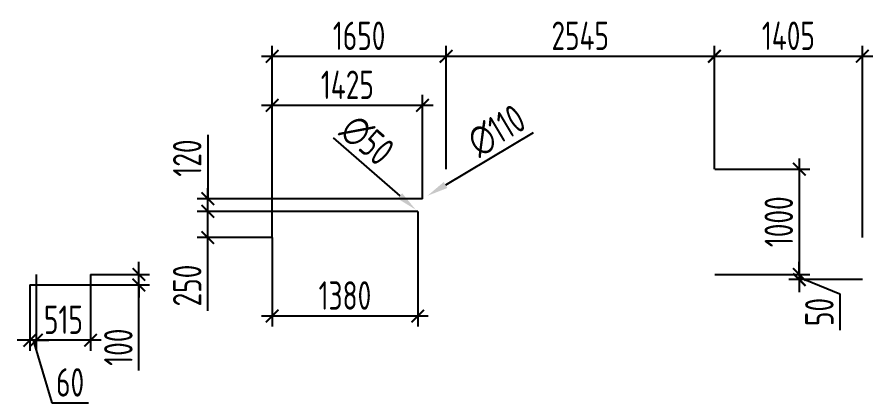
# Model space of a CAD drawing. Header units: millimetres. Extents: x -346952 to 536090, y 55086 to 131231.
# Drawn here: x 55422 to 63542, y 117230 to 120894 of the extents above; entities that cross this region are included whole.
import ezdxf

# ---------------------------------------------------------------- set-up
doc = ezdxf.new("R2010")
doc.units = ezdxf.units.MM
doc.layers.add('РАЗМЕРЫ КРОВЛИ ОВ', color=204, linetype='Continuous')
doc.layers.get('0').off()
doc.styles.add('ISOCPEUR', font='isocpeur.ttf', dxfattribs={"width": 0.7})
doc.dimstyles.new('R_100', dxfattribs={"dimtxt": 270, "dimasz": 120, "dimexe": 100, "dimexo": 0, "dimgap": 60, "dimtad": 1, "dimdec": 0, "dimrnd": 5, "dimzin": 0, "dimdsep": 46, "dimtxsty": 'ISOCPEUR', "dimblk": 'ARCHTICK', "dimcen": 0, "dimdle": 100, "dimclrd": 256, "dimclre": 256, "dimclrt": 256, "dimadec": 0, "dimazin": 0, "dimtfac": 2, "dimtdec": 0, "dimtofl": 0, "dimtmove": 1, "dimatfit": 3, "dimfxl": 1, "dimtvp": 3, "dimtolj": 1, "dimtzin": 0, "dimarcsym": 0})

# ---------------------------------------------------------------- blocks, each defined once
blk = doc.blocks.new('_ArchTick')
at = {"color": 0, "linetype": 'ByBlock', "const_width": 0.15}
blk.add_lwpolyline([(-0.5, -0.5), (0.5, 0.5)], dxfattribs=at)
blk = doc.blocks.new('*D3632')
at = {"layer": 'РАЗМЕРЫ КРОВЛИ ОВ', "lineweight": -2, "transparency": 16777216}
for p, q in [((57842.4, 118800.7), (57842.4, 120622.1)), ((59492.4, 119450.3), (59492.4, 120622.1)), ((57742.4, 120522.1), (59592.4, 120522.1))]:
    blk.add_line(p, q, dxfattribs=at)
at = {"layer": 'РАЗМЕРЫ КРОВЛИ ОВ', "lineweight": -2, "transparency": 16777216, "xscale": 120, "yscale": 120, "zscale": 120, "rotation": 180}
blk.add_blockref('_ArchTick', (57842.4, 120522.1), dxfattribs=at)
at = {"layer": 'РАЗМЕРЫ КРОВЛИ ОВ', "lineweight": -2, "transparency": 16777216, "xscale": 120, "yscale": 120, "zscale": 120}
blk.add_blockref('_ArchTick', (59492.4, 120522.1), dxfattribs=at)
at = {"layer": 'РАЗМЕРЫ КРОВЛИ ОВ', "transparency": 16777216, "insert": (58667.4, 120717.1), "char_height": 270, "attachment_point": 5, "style": 'ISOCPEUR'}
blk.add_mtext('\\A1;1650', dxfattribs=at)
blk = doc.blocks.new('*D3633')
at = {"layer": 'РАЗМЕРЫ КРОВЛИ ОВ', "lineweight": -2, "transparency": 16777216}
for p, q in [((59492.4, 119450.3), (59492.4, 120622.1)), ((62038.4, 119450.3), (62038.4, 120622.1)), ((59392.4, 120522.1), (62138.4, 120522.1))]:
    blk.add_line(p, q, dxfattribs=at)
at = {"layer": 'РАЗМЕРЫ КРОВЛИ ОВ', "lineweight": -2, "transparency": 16777216, "xscale": 120, "yscale": 120, "zscale": 120, "rotation": 180}
blk.add_blockref('_ArchTick', (59492.4, 120522.1), dxfattribs=at)
at = {"layer": 'РАЗМЕРЫ КРОВЛИ ОВ', "lineweight": -2, "transparency": 16777216, "xscale": 120, "yscale": 120, "zscale": 120}
blk.add_blockref('_ArchTick', (62038.4, 120522.1), dxfattribs=at)
at = {"layer": 'РАЗМЕРЫ КРОВЛИ ОВ', "transparency": 16777216, "insert": (60765.4, 120717.1), "char_height": 270, "attachment_point": 5, "style": 'ISOCPEUR'}
blk.add_mtext('\\A1;2545', dxfattribs=at)
blk = doc.blocks.new('*D3634')
at = {"layer": 'РАЗМЕРЫ КРОВЛИ ОВ', "lineweight": -2, "transparency": 16777216}
for p, q in [((62038.4, 119450.3), (62038.4, 120622.1)), ((63442.4, 118800.7), (63442.4, 120622.1)), ((61938.4, 120522.1), (63542.4, 120522.1))]:
    blk.add_line(p, q, dxfattribs=at)
at = {"layer": 'РАЗМЕРЫ КРОВЛИ ОВ', "lineweight": -2, "transparency": 16777216, "xscale": 120, "yscale": 120, "zscale": 120, "rotation": 180}
blk.add_blockref('_ArchTick', (62038.4, 120522.1), dxfattribs=at)
at = {"layer": 'РАЗМЕРЫ КРОВЛИ ОВ', "lineweight": -2, "transparency": 16777216, "xscale": 120, "yscale": 120, "zscale": 120}
blk.add_blockref('_ArchTick', (63442.4, 120522.1), dxfattribs=at)
at = {"layer": 'РАЗМЕРЫ КРОВЛИ ОВ', "transparency": 16777216, "insert": (62740.4, 120717.1), "char_height": 270, "attachment_point": 5, "style": 'ISOCPEUR'}
blk.add_mtext('\\A1;1405', dxfattribs=at)
blk = doc.blocks.new('*D3635')
at = {"layer": 'РАЗМЕРЫ КРОВЛИ ОВ', "lineweight": -2, "transparency": 16777216}
for p, q in [((62844.4, 119550.6), (62844.4, 118350.4)), ((62042.4, 119450.6), (62944.4, 119450.6)), ((62042.4, 118450.4), (62944.4, 118450.4))]:
    blk.add_line(p, q, dxfattribs=at)
at = {"layer": 'РАЗМЕРЫ КРОВЛИ ОВ', "lineweight": -2, "transparency": 16777216, "xscale": 120, "yscale": 120, "zscale": 120}
for p, rotation in [((62844.4, 119450.6), 90), ((62844.4, 118450.4), 270)]:
    blk.add_blockref('_ArchTick', p, dxfattribs=dict(at, rotation=rotation))
at = {"layer": 'РАЗМЕРЫ КРОВЛИ ОВ', "transparency": 16777216, "insert": (62649.4, 118950.5), "char_height": 270, "attachment_point": 5, "rotation": 90, "style": 'ISOCPEUR'}
blk.add_mtext('\\A1;1000', dxfattribs=at)
blk = doc.blocks.new('*D3636')
at = {"layer": 'РАЗМЕРЫ КРОВЛИ ОВ', "lineweight": -2, "transparency": 16777216}
for p, q in [((62844.4, 118450.4), (62844.4, 118570.4)), ((62042.4, 118450.4), (62944.4, 118450.4)), ((63442.4, 118400.7), (62744.4, 118400.7)), ((62844.4, 118450.4), (62844.4, 118400.7)), ((62844.4, 118425.5), (63229.5, 118266.9)), ((62844.4, 118400.7), (62844.4, 118280.7)), ((63229.5, 118266.9), (63229.5, 117920.1))]:
    blk.add_line(p, q, dxfattribs=at)
at = {"layer": 'РАЗМЕРЫ КРОВЛИ ОВ', "lineweight": -2, "transparency": 16777216, "xscale": 120, "yscale": 120, "zscale": 120}
for p, rotation in [((62844.4, 118450.4), 270), ((62844.4, 118400.7), 90)]:
    blk.add_blockref('_ArchTick', p, dxfattribs=dict(at, rotation=rotation))
at = {"layer": 'РАЗМЕРЫ КРОВЛИ ОВ', "transparency": 16777216, "insert": (63034.5, 118093.5), "char_height": 270, "attachment_point": 5, "rotation": 90, "style": 'ISOCPEUR'}
blk.add_mtext('\\A1;50', dxfattribs=at)
blk = doc.blocks.new('*D3637')
at = {"layer": 'РАЗМЕРЫ КРОВЛИ ОВ', "lineweight": -2, "transparency": 16777216}
for p, q in [((57842.4, 118800.7), (57842.4, 120156.3)), ((59268.6, 119169.1), (59268.6, 120156.3)), ((59368.6, 120056.3), (57742.4, 120056.3))]:
    blk.add_line(p, q, dxfattribs=at)
at = {"layer": 'РАЗМЕРЫ КРОВЛИ ОВ', "lineweight": -2, "transparency": 16777216, "xscale": 120, "yscale": 120, "zscale": 120, "rotation": 180}
blk.add_blockref('_ArchTick', (57842.4, 120056.3), dxfattribs=at)
at = {"layer": 'РАЗМЕРЫ КРОВЛИ ОВ', "lineweight": -2, "transparency": 16777216, "xscale": 120, "yscale": 120, "zscale": 120}
blk.add_blockref('_ArchTick', (59268.6, 120056.3), dxfattribs=at)
at = {"layer": 'РАЗМЕРЫ КРОВЛИ ОВ', "transparency": 16777216, "insert": (58555.5, 120251.3), "char_height": 270, "attachment_point": 5, "style": 'ISOCPEUR'}
blk.add_mtext('\\A1;1425', dxfattribs=at)
blk = doc.blocks.new('*D3638')
at = {"layer": 'РАЗМЕРЫ КРОВЛИ ОВ', "lineweight": -2, "transparency": 16777216}
for p, q in [((59223.4, 119048.7), (59223.4, 117955.1)), ((57842.4, 118800.7), (57842.4, 117955.1)), ((59323.4, 118055.1), (57742.4, 118055.1))]:
    blk.add_line(p, q, dxfattribs=at)
at = {"layer": 'РАЗМЕРЫ КРОВЛИ ОВ', "lineweight": -2, "transparency": 16777216, "xscale": 120, "yscale": 120, "zscale": 120, "rotation": 180}
blk.add_blockref('_ArchTick', (57842.4, 118055.1), dxfattribs=at)
at = {"layer": 'РАЗМЕРЫ КРОВЛИ ОВ', "lineweight": -2, "transparency": 16777216, "xscale": 120, "yscale": 120, "zscale": 120}
blk.add_blockref('_ArchTick', (59223.4, 118055.1), dxfattribs=at)
at = {"layer": 'РАЗМЕРЫ КРОВЛИ ОВ', "transparency": 16777216, "insert": (58532.9, 118250.1), "char_height": 270, "attachment_point": 5, "style": 'ISOCPEUR'}
blk.add_mtext('\\A1;1380', dxfattribs=at)
blk = doc.blocks.new('*D3639')
at = {"layer": 'РАЗМЕРЫ КРОВЛИ ОВ', "lineweight": -2, "transparency": 16777216}
for p, q in [((57231.5, 118700.7), (57231.5, 119148.7)), ((59223.4, 119048.7), (57131.5, 119048.7)), ((57842.4, 118800.7), (57131.5, 118800.7)), ((57231.5, 118105.3), (57231.5, 118800.7))]:
    blk.add_line(p, q, dxfattribs=at)
at = {"layer": 'РАЗМЕРЫ КРОВЛИ ОВ', "lineweight": -2, "transparency": 16777216, "xscale": 120, "yscale": 120, "zscale": 120}
for p, rotation in [((57231.5, 119048.7), 90), ((57231.5, 118800.7), 270)]:
    blk.add_blockref('_ArchTick', p, dxfattribs=dict(at, rotation=rotation))
at = {"layer": 'РАЗМЕРЫ КРОВЛИ ОВ', "transparency": 16777216, "insert": (57036.5, 118344.8), "char_height": 270, "attachment_point": 5, "rotation": 90, "style": 'ISOCPEUR'}
blk.add_mtext('\\A1;250', dxfattribs=at)
blk = doc.blocks.new('*D3640')
at = {"layer": 'РАЗМЕРЫ КРОВЛИ ОВ', "lineweight": -2, "transparency": 16777216}
for p, q in [((57231.5, 119776.1), (57231.5, 119169.1)), ((57231.5, 118948.7), (57231.5, 119269.1)), ((59268.6, 119169.1), (57131.5, 119169.1)), ((59223.4, 119048.7), (57131.5, 119048.7))]:
    blk.add_line(p, q, dxfattribs=at)
at = {"layer": 'РАЗМЕРЫ КРОВЛИ ОВ', "lineweight": -2, "transparency": 16777216, "xscale": 120, "yscale": 120, "zscale": 120}
for p, rotation in [((57231.5, 119169.1), 90), ((57231.5, 119048.7), 270)]:
    blk.add_blockref('_ArchTick', p, dxfattribs=dict(at, rotation=rotation))
at = {"layer": 'РАЗМЕРЫ КРОВЛИ ОВ', "transparency": 16777216, "insert": (57036.5, 119555.5), "char_height": 270, "attachment_point": 5, "rotation": 90, "style": 'ISOCPEUR'}
blk.add_mtext('\\A1;120', dxfattribs=at)
blk = doc.blocks.new('*D3641')
at = {"layer": 'РАЗМЕРЫ КРОВЛИ ОВ', "lineweight": -2, "transparency": 16777216}
blk.add_line((60318.4, 119794.3), (59487.6, 119299.5), dxfattribs=at)
at = {"layer": 'РАЗМЕРЫ КРОВЛИ ОВ', "transparency": 16777216}
blk.add_solid([(59470.6, 119328.2), (59504.7, 119270.9), (59315.8, 119197.2)], dxfattribs=at)
at = {"layer": 'РАЗМЕРЫ КРОВЛИ ОВ', "transparency": 16777216, "insert": (59972.2, 119815.1), "char_height": 270, "attachment_point": 5, "rotation": 30.7763, "style": 'ISOCPEUR'}
blk.add_mtext('\\A1;∅110', dxfattribs=at)
blk = doc.blocks.new('*D3642')
at = {"layer": 'РАЗМЕРЫ КРОВЛИ ОВ', "lineweight": -2, "transparency": 16777216}
blk.add_line((58420.3, 119747.5), (59053.6, 119196.4), dxfattribs=at)
at = {"layer": 'РАЗМЕРЫ КРОВЛИ ОВ', "transparency": 16777216}
blk.add_solid([(59075.5, 119221.6), (59031.8, 119171.3), (59204.5, 119065.2)], dxfattribs=at)
at = {"layer": 'РАЗМЕРЫ КРОВЛИ ОВ', "transparency": 16777216, "insert": (58743.2, 119725), "char_height": 270, "attachment_point": 5, "rotation": 318.97489, "style": 'ISOCPEUR'}
blk.add_mtext('\\A1;∅50', dxfattribs=at)
blk = doc.blocks.new('*D3759')
at = {"layer": 'РАЗМЕРЫ КРОВЛИ ОВ', "lineweight": -2, "transparency": 16777216}
for p, q in [((55604.3, 118450.4), (55604.3, 117725.2)), ((56119.6, 118450.4), (56119.6, 117725.2)), ((56219.6, 117825.2), (55504.3, 117825.2))]:
    blk.add_line(p, q, dxfattribs=at)
at = {"layer": 'РАЗМЕРЫ КРОВЛИ ОВ', "lineweight": -2, "transparency": 16777216, "xscale": 120, "yscale": 120, "zscale": 120, "rotation": 180}
blk.add_blockref('_ArchTick', (55604.3, 117825.2), dxfattribs=at)
at = {"layer": 'РАЗМЕРЫ КРОВЛИ ОВ', "lineweight": -2, "transparency": 16777216, "xscale": 120, "yscale": 120, "zscale": 120}
blk.add_blockref('_ArchTick', (56119.6, 117825.2), dxfattribs=at)
at = {"layer": 'РАЗМЕРЫ КРОВЛИ ОВ', "transparency": 16777216, "insert": (55861.9, 118020.2), "char_height": 270, "attachment_point": 5, "style": 'ISOCPEUR'}
blk.add_mtext('\\A1;515', dxfattribs=at)
blk = doc.blocks.new('*D3760')
at = {"layer": 'РАЗМЕРЫ КРОВЛИ ОВ', "lineweight": -2, "transparency": 16777216}
for p, q in [((55604.3, 118450.4), (55604.3, 117725.2)), ((55542.4, 118350.7), (55542.4, 117725.2)), ((55542.4, 117825.2), (55422.4, 117825.2)), ((55604.3, 117825.2), (55542.4, 117825.2)), ((55573.3, 117825.2), (55751.8, 117230.2)), ((55604.3, 117825.2), (55724.3, 117825.2)), ((55751.8, 117230.2), (56098.6, 117230.2))]:
    blk.add_line(p, q, dxfattribs=at)
at = {"layer": 'РАЗМЕРЫ КРОВЛИ ОВ', "lineweight": -2, "transparency": 16777216, "xscale": 120, "yscale": 120, "zscale": 120}
blk.add_blockref('_ArchTick', (55542.4, 117825.2), dxfattribs=at)
at = {"layer": 'РАЗМЕРЫ КРОВЛИ ОВ', "lineweight": -2, "transparency": 16777216, "xscale": 120, "yscale": 120, "zscale": 120, "rotation": 180}
blk.add_blockref('_ArchTick', (55604.3, 117825.2), dxfattribs=at)
at = {"layer": 'РАЗМЕРЫ КРОВЛИ ОВ', "transparency": 16777216, "insert": (55925.2, 117425.2), "char_height": 270, "attachment_point": 5, "style": 'ISOCPEUR'}
blk.add_mtext('\\A1;60', dxfattribs=at)
blk = doc.blocks.new('*D3761')
at = {"layer": 'РАЗМЕРЫ КРОВЛИ ОВ', "lineweight": -2, "transparency": 16777216}
for p, q in [((56577.9, 118450.4), (56577.9, 118570.4)), ((56119.6, 118450.4), (56677.9, 118450.4)), ((56577.9, 118350.7), (56577.9, 118450.4)), ((55542.4, 118350.7), (56677.9, 118350.7)), ((56577.9, 118350.7), (56577.9, 118230.7)), ((56577.9, 117538.5), (56577.9, 118350.7))]:
    blk.add_line(p, q, dxfattribs=at)
at = {"layer": 'РАЗМЕРЫ КРОВЛИ ОВ', "lineweight": -2, "transparency": 16777216, "xscale": 120, "yscale": 120, "zscale": 120}
for p, rotation in [((56577.9, 118450.4), 270), ((56577.9, 118350.7), 90)]:
    blk.add_blockref('_ArchTick', p, dxfattribs=dict(at, rotation=rotation))
at = {"layer": 'РАЗМЕРЫ КРОВЛИ ОВ', "transparency": 16777216, "insert": (56382.9, 117759.1), "char_height": 270, "attachment_point": 5, "rotation": 90, "style": 'ISOCPEUR'}
blk.add_mtext('\\A1;100', dxfattribs=at)

msp = doc.modelspace()

# ---------------------------------------------------------------- dimensions: what is measured, and where the dimension line sits
at = {"layer": 'РАЗМЕРЫ КРОВЛИ ОВ'}
for base, p1, p2, picture, middle in [((59492.4, 120522.1), (57842.4, 118800.7), (59492.4, 119450.3), '*D3632', (58667.4, 120717.1)), ((62038.4, 120522.1), (59492.4, 119450.3), (62038.4, 119450.3), '*D3633', (60765.4, 120717.1)), ((63442.4, 120522.1), (62038.4, 119450.3), (63442.4, 118800.7), '*D3634', (62740.4, 120717.1)), ((57842.4, 120056.3), (59268.6, 119169.1), (57842.4, 118800.7), '*D3637', (58555.5, 120251.3)), ((57842.4, 118055.1), (59223.4, 119048.7), (57842.4, 118800.7), '*D3638', (58532.9, 118250.1)), ((55542.4, 117825.2), (55604.3, 118450.4), (55542.4, 118350.7), '*D3760', (55811.8, 117425.2)), ((55604.3, 117825.2), (56119.6, 118450.4), (55604.3, 118450.4), '*D3759', (55861.9, 118020.2))]:
    dim = msp.add_linear_dim(base=base, p1=p1, p2=p2, dimstyle='R_100', override={"dimpost": '\\X'}, dxfattribs=at)
    dim.commit()
    dim.dimension.update_dxf_attribs({"geometry": picture, "text_midpoint": middle})
for p1, p2, picture, middle in [((59221.3, 119140.9), (59315.8, 119197.2), '*D3641', (60072, 119647.5)), ((59242.2, 119032.3), (59204.5, 119065.2), '*D3642', (58615.2, 119577.9))]:
    dim = msp.add_diameter_dim_2p(p1=p1, p2=p2, dimstyle='R_100', override={"dimasz": 200, "dimpost": '\\X', "dimblk1": 'ArchTick', "dimsah": 1}, dxfattribs=at)
    dim.commit()
    dim.dimension.update_dxf_attribs({"geometry": picture, "text_midpoint": middle, "dimtype": 163})
for base, p1, p2, picture, middle in [((57231.5, 119169.1), (59223.4, 119048.7), (59268.6, 119169.1), '*D3640', (57238, 119555.5)), ((57231.5, 119048.7), (57842.4, 118800.7), (59223.4, 119048.7), '*D3639', (57108, 118344.8)), ((56577.9, 118450.4), (55542.4, 118350.7), (56119.6, 118450.4), '*D3761', (56698.9, 117759.1)), ((62844.4, 118400.7), (62042.4, 118450.4), (63442.4, 118400.7), '*D3636', (63229.5, 118206.9))]:
    dim = msp.add_linear_dim(base=base, p1=p1, p2=p2, angle=90, dimstyle='R_100', override={"dimpost": '\\X'}, dxfattribs=at)
    dim.commit()
    dim.dimension.update_dxf_attribs({"geometry": picture, "text_midpoint": middle, "dimtype": 160})
dim = msp.add_linear_dim(base=(62844.4, 118450.4), p1=(62042.4, 119450.6), p2=(62042.4, 118450.4), angle=90, dimstyle='R_100', override={"dimpost": '\\X'}, dxfattribs=at)
dim.commit()
dim.dimension.update_dxf_attribs({"geometry": '*D3635', "text_midpoint": (62649.4, 118950.5)})

doc.saveas('drawing.dxf')
